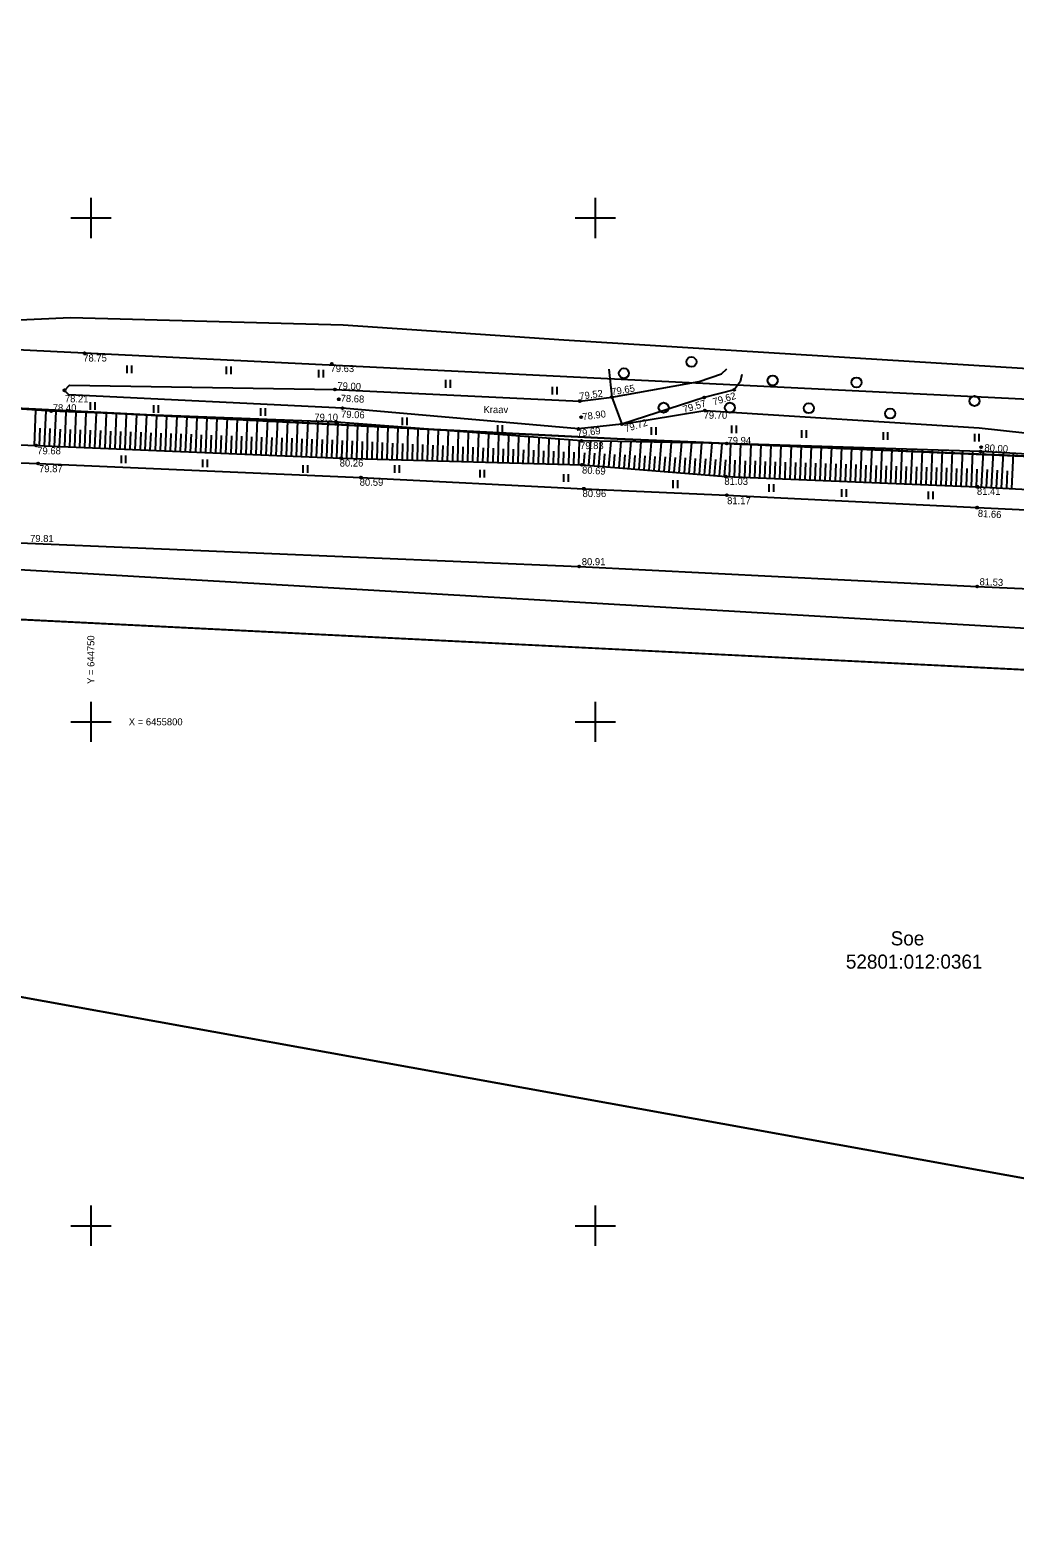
# Model space of a CAD drawing. Extents: x 642412 to 653410, y 6450642 to 6461053.
# Drawn here: x 644744 to 644841.6, y 6455719 to 6455868.6 of the extents above; entities that cross this region are included whole.
import ezdxf

# ---------------------------------------------------------------- set-up
doc = ezdxf.new("R2010")
doc.units = 0
for name, color, linetype in [('HALJASTUS', 7, 'Continuous'), ('KORGUS', 7, 'Continuous'), ('MOOTPIIR', 7, 'Continuous'), ('PIIR', 7, 'Continuous'), ('RELJEEF', 7, 'Continuous'), ('SITRASS', 7, 'Continuous'), ('TEE', 7, 'Continuous'), ('VEEKOGU', 7, 'Continuous'), ('VORK', 7, 'Continuous')]:
    doc.layers.add(name, color=color, linetype=linetype)

msp = doc.modelspace()

# ---------------------------------------------------------------- linework, layer by layer
at = {"layer": 'HALJASTUS'}
for p, q in [((644753.58, 6455835.35), (644753.58, 6455834.59)), ((644754.04, 6455835.35), (644754.04, 6455834.59)), ((644763.41, 6455835.24), (644763.41, 6455834.48)), ((644763.86, 6455835.24), (644763.86, 6455834.48)), ((644772.57, 6455834.91), (644772.57, 6455834.15)), ((644773.02, 6455834.91), (644773.02, 6455834.15)), ((644801.34, 6455835), (644801.65, 6455832.22)), ((644785.15, 6455833.92), (644785.15, 6455833.15)), ((644785.61, 6455833.92), (644785.61, 6455833.15)), ((644795.75, 6455833.25), (644795.75, 6455832.49)), ((644796.2, 6455833.25), (644796.2, 6455832.49)), ((644749.94, 6455831.73), (644749.94, 6455830.97)), ((644750.4, 6455831.73), (644750.4, 6455830.97)), ((644756.21, 6455831.42), (644756.21, 6455830.66)), ((644756.66, 6455831.42), (644756.66, 6455830.66)), ((644766.82, 6455831.11), (644766.82, 6455830.35)), ((644767.28, 6455831.11), (644767.28, 6455830.35)), ((644780.85, 6455830.18), (644780.85, 6455829.42)), ((644781.31, 6455830.18), (644781.31, 6455829.42)), ((644790.33, 6455829.45), (644790.33, 6455828.69)), ((644790.78, 6455829.45), (644790.78, 6455828.69)), ((644805.55, 6455829.25), (644805.55, 6455828.48)), ((644806.01, 6455829.25), (644806.01, 6455828.48)), ((644813.52, 6455829.4), (644813.52, 6455828.64)), ((644813.98, 6455829.4), (644813.98, 6455828.64)), ((644820.46, 6455828.93), (644820.46, 6455828.17)), ((644820.92, 6455828.93), (644820.92, 6455828.17)), ((644828.54, 6455828.73), (644828.54, 6455827.97)), ((644828.99, 6455828.73), (644828.99, 6455827.97)), ((644837.6, 6455828.57), (644837.6, 6455827.81)), ((644838.05, 6455828.57), (644838.05, 6455827.81)), ((644838.07, 6455829.16), (644872.59, 6455825.42)), ((644752.99, 6455826.42), (644752.99, 6455825.65)), ((644753.44, 6455826.42), (644753.44, 6455825.65)), ((644761.08, 6455826.04), (644761.08, 6455825.28)), ((644761.54, 6455826.04), (644761.54, 6455825.28)), ((644771.03, 6455825.45), (644771.03, 6455824.69)), ((644771.49, 6455825.45), (644771.49, 6455824.69)), ((644780.09, 6455825.45), (644780.09, 6455824.69)), ((644780.55, 6455825.45), (644780.55, 6455824.69)), ((644788.56, 6455825.01), (644788.56, 6455824.24)), ((644789.01, 6455825.01), (644789.01, 6455824.24)), ((644796.87, 6455824.56), (644796.87, 6455823.8)), ((644797.33, 6455824.56), (644797.33, 6455823.8)), ((644807.71, 6455823.97), (644807.71, 6455823.2)), ((644808.17, 6455823.97), (644808.17, 6455823.2)), ((644817.22, 6455823.59), (644817.22, 6455822.83)), ((644817.67, 6455823.59), (644817.67, 6455822.83)), ((644824.42, 6455823.07), (644824.42, 6455822.31)), ((644824.87, 6455823.07), (644824.87, 6455822.31)), ((644833.03, 6455822.85), (644833.03, 6455822.09)), ((644833.49, 6455822.85), (644833.49, 6455822.09))]:
    msp.add_line(p, q, dxfattribs=at)
msp.add_lwpolyline([(644801.65, 6455832.22), (644802.65, 6455829.53), (644810.88, 6455830.9), (644838.07, 6455829.16)], dxfattribs=at)
for centre in [(644809.54, 6455835.71), (644802.85, 6455834.58), (644817.6, 6455833.86), (644825.91, 6455833.68), (644806.79, 6455831.17), (644813.36, 6455831.17), (644821.19, 6455831.11), (644837.61, 6455831.83), (644829.25, 6455830.58)]:
    msp.add_circle(centre, 0.5, dxfattribs=at)
at = {"layer": 'KORGUS'}
for centre in [(644749.37, 6455836.58), (644773.89, 6455835.53), (644747.38, 6455832.89), (644774.2, 6455832.98), (644813.77, 6455832.93), (644774.58, 6455832), (644798.48, 6455831.83), (644801.65, 6455832.22), (644810.81, 6455832.19), (644746.05, 6455830.82), (644774.94, 6455831.12), (644798.62, 6455830.24), (644810.88, 6455830.9), (644774.34, 6455829.73), (644798.34, 6455829.07), (644802.65, 6455829.53), (644744.57, 6455827.41), (644798.63, 6455827.89), (644813.04, 6455827.62), (644838.22, 6455826.81), (644838.26, 6455827.26), (644744.76, 6455825.64), (644774.8, 6455826.16), (644798.67, 6455825.51), (644776.78, 6455824.25), (644812.94, 6455824.35), (644798.88, 6455823.13), (644813.05, 6455822.48), (644837.86, 6455823.33), (644837.86, 6455821.25), (644798.42, 6455815.42), (644837.87, 6455813.43)]:
    msp.add_circle(centre, 0.1, dxfattribs=at)
at = {"layer": 'MOOTPIIR'}
for points in [[(644586.9, 6455842.83), (644650.92, 6455841.47), (644860.57, 6455831.15), (644997.4, 6455824.17), (645124.07, 6455810.07), (645254.84, 6455798.84), (645344.49, 6455785.49), (645446.74, 6455764.4), (645540.04, 6455738.61), (645609.51, 6455716.16), (645688.4, 6455687.19), (645747.11, 6455659.58), (645830.54, 6455622.72), (645861.34, 6455605.88), (645914.89, 6455572.5), (645974.2, 6455535.34), (646045.8, 6455487.85), (646102.84, 6455452.05), (646161.1, 6455412.46), (646230.27, 6455361.18), (646241.65, 6455356.63)], [(646252.42, 6455322.59), (646206.61, 6455353.09), (646162.5, 6455385.63), (645996.31, 6455492.73), (645808.51, 6455607.41), (645705.35, 6455656.26), (645566.09, 6455709.96), (645423.49, 6455751.22), (645297.28, 6455772.46), (645141.33, 6455791.88), (644631.01, 6455821.61), (644228.09, 6455840.42)]]:
    msp.add_lwpolyline(points, dxfattribs=at)
at = {"layer": 'PIIR'}
for points in [[(644674.69, 6456040.19), (644634.99, 6456031.71), (644624.08, 6455913.41), (644616.05, 6455837.55), (644802.17, 6455828.08), (644941.48, 6455822.13), (645287.72, 6455789.89), (645304.61, 6455878.73), (645030.72, 6455938.98), (644942.78, 6456106.79), (644820.36, 6456079.58), (644774.44, 6456073.52), (644725.61, 6456050.61)], [(645124.26, 6455484.91), (645087.4, 6455710.17), (644927.66, 6455739.3), (644742.61, 6455772.79), (644740.24, 6455770.23), (644681.92, 6455809.37), (644684.18, 6455813.11), (644520.76, 6455820.01), (644576.22, 6455650.95), (644664.86, 6455377.97), (644795.52, 6455131.43), (644873.59, 6455152.11), (644992.12, 6455173.57), (644991.31, 6455207.46), (644964.63, 6455462.81)], [(644931.66, 6455800.68), (644684.18, 6455813.11), (644681.92, 6455809.37), (644740.24, 6455770.23), (644742.61, 6455772.79), (644927.66, 6455739.3)]]:
    msp.add_lwpolyline(points, close=True, dxfattribs=at)
for points in [[(646245, 6455347.83), (646027.37, 6455491.94), (645993.5, 6455512.9), (645861.22, 6455600.24), (645806.99, 6455630.2), (645704.56, 6455670.48), (645569.98, 6455720.92), (645442.01, 6455759.37), (645287.72, 6455789.89), (644941.48, 6455822.13), (644802.17, 6455828.08), (644616.05, 6455837.55), (644535.96, 6455841.01), (644455.86, 6455844.47), (644318.96, 6455851.29), (644142.2, 6455859.35), (644077.2, 6455863.87)], [(644520.76, 6455820.01), (644684.18, 6455813.11), (644807.92, 6455806.9), (644931.66, 6455800.68), (644949.66, 6455799.8), (645101.13, 6455787.72), (645219.05, 6455775.89), (645261.98, 6455770.72), (645288, 6455767.14), (645287.68, 6455764.74), (645303.7, 6455763.09)]]:
    msp.add_lwpolyline(points, dxfattribs=at)
at = {"layer": 'RELJEEF'}
for p, q in [((644744.51, 6455830.93), (644744.37, 6455827.41)), ((644745.52, 6455830.86), (644745.37, 6455827.37)), ((644746.52, 6455830.8), (644746.37, 6455827.33)), ((644747.51, 6455830.77), (644747.37, 6455827.29)), ((644748.51, 6455830.73), (644748.37, 6455827.25)), ((644749.51, 6455830.69), (644749.37, 6455827.21)), ((644750.51, 6455830.65), (644750.37, 6455827.17)), ((644751.51, 6455830.61), (644751.37, 6455827.13)), ((644752.51, 6455830.57), (644752.37, 6455827.09)), ((644753.51, 6455830.53), (644753.37, 6455827.04)), ((644754.51, 6455830.5), (644754.37, 6455827)), ((644755.51, 6455830.46), (644755.36, 6455826.96)), ((644756.51, 6455830.42), (644756.36, 6455826.92)), ((644757.51, 6455830.38), (644757.36, 6455826.88)), ((644758.51, 6455830.34), (644758.36, 6455826.84)), ((644759.51, 6455830.3), (644759.36, 6455826.8)), ((644760.51, 6455830.26), (644760.36, 6455826.76)), ((644761.5, 6455830.22), (644761.36, 6455826.72)), ((644762.5, 6455830.19), (644762.36, 6455826.67)), ((644763.5, 6455830.15), (644763.36, 6455826.63)), ((644764.5, 6455830.11), (644764.36, 6455826.59)), ((644765.5, 6455830.07), (644765.36, 6455826.55)), ((644766.5, 6455830.03), (644766.36, 6455826.51)), ((644767.5, 6455829.99), (644767.35, 6455826.47)), ((644768.5, 6455829.95), (644768.35, 6455826.43)), ((644769.5, 6455829.91), (644769.35, 6455826.39)), ((644770.5, 6455829.88), (644770.35, 6455826.34)), ((644744.95, 6455829.14), (644744.87, 6455827.39)), ((644745.94, 6455829.09), (644745.87, 6455827.35)), ((644746.94, 6455829.05), (644746.87, 6455827.31)), ((644747.94, 6455829.01), (644747.87, 6455827.27)), ((644748.94, 6455828.97), (644748.87, 6455827.23)), ((644749.94, 6455828.93), (644749.87, 6455827.19)), ((644750.94, 6455828.89), (644750.87, 6455827.15)), ((644751.94, 6455828.85), (644751.87, 6455827.11)), ((644752.94, 6455828.81), (644752.87, 6455827.07)), ((644753.94, 6455828.77), (644753.87, 6455827.02)), ((644754.94, 6455828.73), (644754.87, 6455826.98)), ((644755.94, 6455828.69), (644755.86, 6455826.94)), ((644756.94, 6455828.65), (644756.86, 6455826.9)), ((644757.93, 6455828.61), (644757.86, 6455826.86)), ((644758.93, 6455828.57), (644758.86, 6455826.82)), ((644759.93, 6455828.53), (644759.86, 6455826.78)), ((644760.93, 6455828.49), (644760.86, 6455826.74)), ((644761.93, 6455828.45), (644761.86, 6455826.69)), ((644762.93, 6455828.41), (644762.86, 6455826.65)), ((644763.93, 6455828.37), (644763.86, 6455826.61)), ((644771.5, 6455829.84), (644771.35, 6455826.3)), ((644772.5, 6455829.8), (644772.35, 6455826.26)), ((644773.5, 6455829.76), (644773.35, 6455826.22)), ((644774.49, 6455829.72), (644774.35, 6455826.18)), ((644775.44, 6455829.64), (644775.35, 6455826.15)), ((644776.44, 6455829.57), (644776.35, 6455826.12)), ((644777.44, 6455829.49), (644777.35, 6455826.09)), ((644778.44, 6455829.42), (644778.35, 6455826.06)), ((644779.44, 6455829.34), (644779.35, 6455826.04)), ((644780.44, 6455829.27), (644780.35, 6455826.01)), ((644781.43, 6455829.19), (644781.35, 6455825.98)), ((644782.43, 6455829.12), (644782.35, 6455825.96)), ((644783.43, 6455829.04), (644783.35, 6455825.93)), ((644784.43, 6455828.96), (644784.34, 6455825.9)), ((644785.43, 6455828.89), (644785.34, 6455825.87)), ((644786.42, 6455828.81), (644786.34, 6455825.85)), ((644787.42, 6455828.74), (644787.34, 6455825.82)), ((644788.42, 6455828.66), (644788.34, 6455825.79)), ((644789.42, 6455828.59), (644789.34, 6455825.76)), ((644790.42, 6455828.51), (644790.34, 6455825.74)), ((644791.42, 6455828.44), (644791.34, 6455825.71)), ((644764.93, 6455828.33), (644764.86, 6455826.57)), ((644765.93, 6455828.29), (644765.86, 6455826.53)), ((644766.93, 6455828.25), (644766.86, 6455826.49)), ((644767.93, 6455828.21), (644767.85, 6455826.45)), ((644768.93, 6455828.17), (644768.85, 6455826.41)), ((644769.93, 6455828.13), (644769.85, 6455826.37)), ((644770.92, 6455828.09), (644770.85, 6455826.32)), ((644771.92, 6455828.05), (644771.85, 6455826.28)), ((644772.92, 6455828.01), (644772.85, 6455826.24)), ((644773.92, 6455827.97), (644773.85, 6455826.2)), ((644774.9, 6455827.92), (644774.85, 6455826.16)), ((644775.9, 6455827.87), (644775.85, 6455826.13)), ((644776.89, 6455827.82), (644776.85, 6455826.11)), ((644777.89, 6455827.77), (644777.85, 6455826.08)), ((644778.89, 6455827.71), (644778.85, 6455826.05)), ((644779.89, 6455827.66), (644779.85, 6455826.02)), ((644780.89, 6455827.61), (644780.85, 6455826)), ((644781.89, 6455827.56), (644781.85, 6455825.97)), ((644782.89, 6455827.51), (644782.85, 6455825.94)), ((644783.89, 6455827.46), (644783.84, 6455825.91)), ((644784.89, 6455827.41), (644784.84, 6455825.89)), ((644785.88, 6455827.36), (644785.84, 6455825.86)), ((644786.88, 6455827.3), (644786.84, 6455825.83)), ((644787.88, 6455827.25), (644787.84, 6455825.81)), ((644788.88, 6455827.2), (644788.84, 6455825.78)), ((644789.88, 6455827.15), (644789.84, 6455825.75)), ((644790.88, 6455827.1), (644790.84, 6455825.72)), ((644791.88, 6455827.05), (644791.84, 6455825.7)), ((644792.41, 6455828.36), (644792.34, 6455825.68)), ((644792.88, 6455827), (644792.84, 6455825.67)), ((644793.41, 6455828.28), (644793.34, 6455825.66)), ((644793.88, 6455826.94), (644793.84, 6455825.64)), ((644794.41, 6455828.21), (644794.34, 6455825.63)), ((644794.88, 6455826.89), (644794.84, 6455825.61)), ((644795.41, 6455828.13), (644795.34, 6455825.6)), ((644796.41, 6455828.06), (644796.34, 6455825.57)), ((644797.41, 6455827.98), (644797.34, 6455825.55)), ((644798.4, 6455827.91), (644798.34, 6455825.52)), ((644799.53, 6455827.87), (644799.34, 6455825.46)), ((644800.54, 6455827.85), (644800.33, 6455825.37)), ((644801.54, 6455827.83), (644801.33, 6455825.29)), ((644802.54, 6455827.82), (644802.33, 6455825.21)), ((644803.54, 6455827.8), (644803.32, 6455825.13)), ((644804.54, 6455827.78), (644804.32, 6455825.05)), ((644805.54, 6455827.76), (644805.32, 6455824.97)), ((644806.55, 6455827.74), (644806.31, 6455824.89)), ((644807.55, 6455827.72), (644807.31, 6455824.81)), ((644808.55, 6455827.7), (644808.31, 6455824.72)), ((644809.55, 6455827.68), (644809.3, 6455824.64)), ((644810.55, 6455827.66), (644810.3, 6455824.56)), ((644811.56, 6455827.64), (644811.3, 6455824.48)), ((644812.56, 6455827.63), (644812.29, 6455824.4)), ((644813.42, 6455827.6), (644813.29, 6455824.33)), ((644814.42, 6455827.57), (644814.29, 6455824.29)), ((644815.42, 6455827.54), (644815.29, 6455824.25)), ((644816.42, 6455827.51), (644816.29, 6455824.21)), ((644817.42, 6455827.48), (644817.29, 6455824.17)), ((644818.42, 6455827.44), (644818.29, 6455824.13)), ((644819.42, 6455827.41), (644819.29, 6455824.09)), ((644820.42, 6455827.38), (644820.29, 6455824.05)), ((644821.42, 6455827.35), (644821.29, 6455824.01)), ((644822.42, 6455827.32), (644822.28, 6455823.97)), ((644823.42, 6455827.29), (644823.28, 6455823.93)), ((644824.42, 6455827.25), (644824.28, 6455823.89)), ((644825.42, 6455827.22), (644825.28, 6455823.85)), ((644826.42, 6455827.19), (644826.28, 6455823.8)), ((644827.42, 6455827.16), (644827.28, 6455823.76)), ((644828.42, 6455827.13), (644828.28, 6455823.72)), ((644829.42, 6455827.09), (644829.28, 6455823.68)), ((644830.42, 6455827.06), (644830.28, 6455823.64)), ((644831.42, 6455827.03), (644831.28, 6455823.6)), ((644832.42, 6455827), (644832.28, 6455823.56)), ((644833.42, 6455826.97), (644833.28, 6455823.52)), ((644834.41, 6455826.94), (644834.27, 6455823.48)), ((644835.41, 6455826.9), (644835.27, 6455823.44)), ((644836.41, 6455826.87), (644836.27, 6455823.4)), ((644795.87, 6455826.84), (644795.84, 6455825.59)), ((644796.87, 6455826.79), (644796.84, 6455825.56)), ((644797.87, 6455826.74), (644797.84, 6455825.53)), ((644798.94, 6455826.69), (644798.84, 6455825.5)), ((644799.94, 6455826.64), (644799.84, 6455825.41)), ((644800.93, 6455826.59), (644800.83, 6455825.33)), ((644801.93, 6455826.54), (644801.83, 6455825.25)), ((644802.93, 6455826.49), (644802.83, 6455825.17)), ((644803.93, 6455826.44), (644803.82, 6455825.09)), ((644804.93, 6455826.39), (644804.82, 6455825.01)), ((644805.93, 6455826.34), (644805.82, 6455824.93)), ((644806.93, 6455826.29), (644806.81, 6455824.85)), ((644807.93, 6455826.24), (644807.81, 6455824.76)), ((644808.93, 6455826.19), (644808.81, 6455824.68)), ((644809.93, 6455826.14), (644809.8, 6455824.6)), ((644810.93, 6455826.09), (644810.8, 6455824.52)), ((644811.93, 6455826.04), (644811.8, 6455824.44)), ((644812.93, 6455825.99), (644812.79, 6455824.36)), ((644813.86, 6455825.95), (644813.79, 6455824.31)), ((644814.86, 6455825.91), (644814.79, 6455824.27)), ((644815.86, 6455825.88), (644815.79, 6455824.23)), ((644816.86, 6455825.84), (644816.79, 6455824.19)), ((644817.86, 6455825.8), (644817.79, 6455824.15)), ((644818.85, 6455825.77), (644818.79, 6455824.11)), ((644819.85, 6455825.73), (644819.79, 6455824.07)), ((644820.85, 6455825.7), (644820.79, 6455824.03)), ((644821.85, 6455825.66), (644821.78, 6455823.99)), ((644822.85, 6455825.62), (644822.78, 6455823.95)), ((644823.85, 6455825.59), (644823.78, 6455823.91)), ((644824.85, 6455825.55), (644824.78, 6455823.87)), ((644825.85, 6455825.52), (644825.78, 6455823.83)), ((644826.85, 6455825.48), (644826.78, 6455823.78)), ((644827.85, 6455825.44), (644827.78, 6455823.74)), ((644828.85, 6455825.41), (644828.78, 6455823.7)), ((644837.41, 6455826.84), (644837.27, 6455823.36)), ((644838.46, 6455826.8), (644838.27, 6455823.31)), ((644839.45, 6455826.74), (644839.27, 6455823.26)), ((644840.45, 6455826.69), (644840.27, 6455823.21)), ((644841.45, 6455826.63), (644841.27, 6455823.15)), ((644829.85, 6455825.37), (644829.78, 6455823.66)), ((644830.85, 6455825.33), (644830.78, 6455823.62)), ((644831.85, 6455825.3), (644831.78, 6455823.58)), ((644832.85, 6455825.26), (644832.78, 6455823.54)), ((644833.84, 6455825.23), (644833.77, 6455823.5)), ((644834.84, 6455825.19), (644834.77, 6455823.46)), ((644835.84, 6455825.15), (644835.77, 6455823.42)), ((644836.84, 6455825.12), (644836.77, 6455823.38)), ((644837.84, 6455825.08), (644837.77, 6455823.34)), ((644838.86, 6455825.03), (644838.77, 6455823.29)), ((644839.86, 6455824.97), (644839.77, 6455823.23)), ((644840.86, 6455824.92), (644840.77, 6455823.18))]:
    msp.add_line(p, q, dxfattribs=at)
for points in [[(644597.34, 6455835.88), (644597.52, 6455834.83), (644598.62, 6455834.22), (644607.46, 6455833.45), (644631.24, 6455832.24), (644654.76, 6455831.18), (644685.32, 6455829.56), (644716.04, 6455828.55), (644744.57, 6455827.41), (644774.8, 6455826.16), (644798.67, 6455825.51), (644812.94, 6455824.35), (644837.86, 6455823.33), (644871.38, 6455821.56), (644896.9, 6455820.43), (644909.87, 6455820.06)], [(644909.87, 6455820.06), (644896.79, 6455822.49), (644872.53, 6455824.88), (644838.22, 6455826.81), (644813.04, 6455827.62), (644798.63, 6455827.89), (644774.34, 6455829.73), (644746.05, 6455830.82), (644715.61, 6455832.9), (644685.94, 6455833.26), (644655.57, 6455834.71), (644631.63, 6455834.98), (644607.25, 6455836.24), (644599.23, 6455836.19), (644597.67, 6455836.2)]]:
    msp.add_lwpolyline(points, dxfattribs=at)
at = {"layer": 'SITRASS'}
for points in [[(644796.9, 6455837.88), (644775, 6455839.37), (644747.97, 6455840.07), (644727.05, 6455839.14), (644712.94, 6455837.9), (644690.11, 6455838.67), (644658.33, 6455839.75), (644635.03, 6455840.35), (644620.15, 6455839.25), (644604.38, 6455839.71), (644596.85, 6455839.9), (644592.69, 6455839.72)], [(644933.44, 6455825.87), (644932.75, 6455826.11), (644931.66, 6455826.41), (644926.39, 6455826.61), (644919.61, 6455827.16), (644894.26, 6455831.85), (644796.9, 6455837.88)]]:
    msp.add_lwpolyline(points, dxfattribs=at)
at = {"layer": 'TEE'}
for points in [[(644608.31, 6455831.14), (644631.4, 6455830.22), (644654.83, 6455829.18), (644685.36, 6455828.06), (644716.33, 6455826.7), (644744.76, 6455825.64), (644776.78, 6455824.25), (644798.88, 6455823.13), (644813.05, 6455822.48), (644837.86, 6455821.25), (644870.46, 6455819.71), (644896.73, 6455818.27), (644905.58, 6455817.73), (644911.31, 6455817.67), (644921.7, 6455816.93), (644928.02, 6455817.02), (644939.88, 6455816.7)], [(644607.2, 6455823.76), (644630.25, 6455822.72), (644654.64, 6455821.77), (644684.74, 6455820.56), (644716.58, 6455818.99), (644743.73, 6455817.73), (644798.42, 6455815.42), (644837.87, 6455813.43), (644869.72, 6455812.02), (644954.03, 6455807.7), (644989.39, 6455805.23), (645006.13, 6455803.78), (645032.42, 6455801.91), (645060.16, 6455799.63), (645084.2, 6455797.52), (645107.83, 6455795.39), (645131.26, 6455792.99), (645159.36, 6455790.03), (645183.52, 6455787.49), (645251.97, 6455779.93), (645275.71, 6455777.08), (645318.13, 6455771.05)]]:
    msp.add_lwpolyline(points, dxfattribs=at)
at = {"layer": 'VEEKOGU'}
msp.add_lwpolyline([(644814.55, 6455834.47), (644814.39, 6455833.73), (644813.77, 6455832.93), (644810.81, 6455832.19), (644802.65, 6455829.53), (644798.34, 6455829.07), (644774.94, 6455831.12), (644747.83, 6455832.45), (644747.38, 6455832.89), (644747.89, 6455833.4), (644774.2, 6455832.98), (644798.48, 6455831.83), (644801.65, 6455832.22), (644810.31, 6455833.76), (644812.51, 6455834.52), (644813.04, 6455835.03)], dxfattribs=at)
at = {"layer": 'VORK'}
for p, q in [((644750, 6455852), (644750, 6455848)), ((644800, 6455852), (644800, 6455848)), ((644748, 6455850), (644752, 6455850)), ((644798, 6455850), (644802, 6455850)), ((644750, 6455802), (644750, 6455798)), ((644800, 6455802), (644800, 6455798)), ((644748, 6455800), (644752, 6455800)), ((644798, 6455800), (644802, 6455800)), ((644750, 6455752), (644750, 6455748)), ((644800, 6455752), (644800, 6455748)), ((644748, 6455750), (644752, 6455750)), ((644798, 6455750), (644802, 6455750))]:
    msp.add_line(p, q, dxfattribs=at)

# ---------------------------------------------------------------- texts
at = {"layer": 'KORGUS'}
for s, p in [('78.75', (644749.24, 6455835.75)), ('79.63', (644773.76, 6455834.7)), ('78.40', (644746.22, 6455830.81)), ('78.21', (644747.42, 6455831.7)), ('79.10', (644772.16, 6455829.87)), ('79.70', (644810.75, 6455830.07)), ('79.68', (644744.68, 6455826.54)), ('79.83', (644798.5, 6455827.06)), ('79.94', (644813.12, 6455827.57)), ('79.87', (644744.86, 6455824.77)), ('80.26', (644774.67, 6455825.33)), ('80.59', (644776.65, 6455823.42)), ('81.03', (644812.81, 6455823.51)), ('80.96', (644798.75, 6455822.3)), ('81.41', (644837.85, 6455822.52)), ('81.17', (644813.08, 6455821.59)), ('79.81', (644743.97, 6455817.84)), ('80.91', (644798.67, 6455815.54))]:
    msp.add_text(s, height=0.7, dxfattribs=at).set_placement(p)
for s, rotation, p in [('79.00', 357.6641, (644774.43, 6455833.01)), ('79.52', 7.7801, (644798.48, 6455831.95)), ('79.65', 9.9513, (644801.67, 6455832.38)), ('78.68', 357.6641, (644774.75, 6455831.76)), ('79.57', 16.6726, (644808.82, 6455830.64)), ('79.62', 16.6726, (644811.78, 6455831.39)), ('79.06', 357.6641, (644774.79, 6455830.19)), ('78.90', 7.7801, (644798.78, 6455829.91)), ('79.72', 17.1231, (644803.02, 6455828.72)), ('79.69', 7.7801, (644798.25, 6455828.24)), ('80.00', 356.8373, (644838.58, 6455826.86)), ('80.69', 356.6219, (644798.68, 6455824.65)), ('81.66', 356.4898, (644837.92, 6455820.35)), ('81.53', 357.9546, (644838.1, 6455813.56))]:
    msp.add_text(s, height=0.7, rotation=rotation, dxfattribs=at).set_placement(p)
at = {"layer": 'PIIR'}
for s, p in [('Soe', (644829.3, 6455777.82)), ('52801:012:0361', (644824.86, 6455775.51))]:
    msp.add_text(s, height=1.4, dxfattribs=at).set_placement(p)
at = {"layer": 'VEEKOGU'}
msp.add_text('Kraav', height=0.7, dxfattribs=at).set_placement((644788.93, 6455830.63))
at = {"layer": 'VORK'}
msp.add_text(' Y = 644750', height=0.7, rotation=90, dxfattribs=at).set_placement((644750.35, 6455803.5))
msp.add_text(' X = 6455800', height=0.7, dxfattribs=at).set_placement((644753.5, 6455799.65))

doc.saveas('drawing.dxf')
